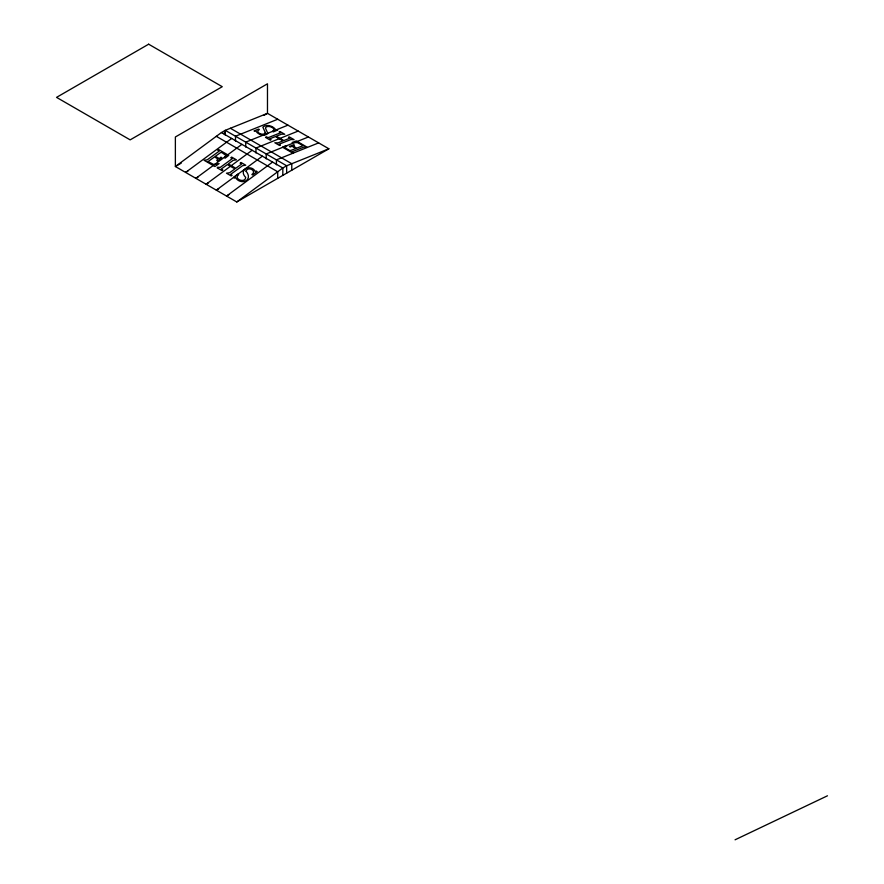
<?xml version="1.0" encoding="UTF-8"?>
<svg xmlns="http://www.w3.org/2000/svg" width="884" height="884" viewBox="0 0 884 884"><rect width="100%" height="100%" fill="white"/><g stroke="black" fill="none" stroke-linecap="round" stroke-linejoin="round"><path stroke-width="1.33" d="M221.431 132.545L175.375 166.512L236.779 201.961L328.87 148.788L267.476 113.34L225.265 130.335L221.431 132.545L282.825 167.993L286.659 165.772L328.87 148.788M231.663 138.457L185.607 172.424L187.949 171.076M241.896 144.357L195.85 178.336L198.182 176.977M252.128 150.269L206.083 184.237L208.414 182.889M262.36 156.181L216.315 190.148L218.646 188.8M272.592 162.081L226.547 196.06L228.879 194.701M236.779 201.961L282.825 167.993L282.825 175.375M223.343 133.65L225.265 132.545M181.231 163.142L175.375 166.512L175.375 136.976L267.476 83.803L267.476 113.34L263.996 115.351M735.068 839.8L827.457 795.799M277.709 119.252L235.498 136.235L235.498 141.164M287.941 125.163L245.73 142.147L245.73 147.064M298.173 131.064L255.962 148.059L255.962 152.976M308.406 136.976L266.195 153.96L266.195 158.888M318.638 142.888L276.427 159.871L276.427 164.789M230.381 128.268L291.775 163.717L291.775 170.203M216.315 136.324L277.709 171.772L277.709 178.336M286.659 173.165L286.659 165.772L225.265 130.335L225.265 135.13M245.995 171.098C253.896 180.723 240.293 185.75 235.409 177.408L234.625 178.126L233.531 177.496L237.829 174.159L238.647 174.634C233.033 179.109 245.299 183.585 245.708 177.419C237.685 169.264 251.642 163.639 255.332 171.706L256.139 170.999L257.211 171.618L252.636 174.988L251.885 174.546C257.321 170.8 247.874 165.971 245.995 171.098M265.255 132.434L264.946 133.44C262.482 135.915 254.493 132.036 259.344 129.517L258.592 129.086L254.028 130.92L255.907 131.13C258.15 134.821 264.581 136.744 267.852 133.495L265.52 128.29L265.863 127.241C268.449 124.799 277.101 128.545 272.57 131.407L273.388 131.882L277.687 130.025L275.808 129.815C273.278 125.959 266.427 123.76 262.846 127.163L265.255 132.434M226.083 155.584L224.514 157.739L225.199 158.137L228.735 155.396L218.646 149.573L217.729 150.247L219.32 151.053L207.254 159.816L204.105 160.291L214.922 166.546L219.099 163.628L213.641 164.457L208.083 161.584L214.525 156.91L217.707 158.833L216.79 160.545L217.475 160.943L221.84 157.728L220.912 157.186L219.276 158.59L215.353 156.302L220.215 152.822A1.58 1.028 -7.4 0 1 222.006 152.634L226.083 155.584M285.201 147.098L285.587 148.136L289.223 150.247A1.58 0.762 7 0 0 291.024 150.368L295.875 148.49L291.952 146.214L290.317 147.009L289.388 146.479L293.742 144.722L294.438 145.131L293.51 146.258L296.704 148.158L303.135 145.639L297.577 142.678L292.118 142.49L296.284 140.932L307.102 147.175L303.963 147.064L291.908 151.816L293.51 152.656L292.593 153.02L282.504 147.197L286.029 145.672L286.725 146.07L285.201 147.098M217.84 167.319L217.155 167.827L221.873 170.546L222.779 169.872L221.188 169.065L227.354 164.601L234.945 168.866L229.63 172.734L226.481 173.209L231.199 175.938L232.116 175.264L230.525 174.457L242.57 165.706L245.741 165.209L241.023 162.49L240.105 163.164L241.697 163.971L235.785 168.258L228.271 163.927L233.232 160.313L236.404 159.827L231.685 157.098L230.779 157.772L232.37 158.59L220.304 167.352L217.84 167.319M148.645 44.2L56.543 97.373L130.158 139.871L222.26 86.698L148.645 44.2M266.183 137.097L265.498 137.374L270.217 140.103L271.134 139.738L269.543 138.899L275.443 136.578L282.957 140.91L277.996 142.865L274.836 142.766L279.554 145.484L280.46 145.12L278.869 144.28L290.913 139.539L294.063 139.65L289.344 136.921L288.427 137.296L290.029 138.125L283.863 140.545L276.272 136.246L281.587 134.147L284.736 134.257L280.018 131.539L279.101 131.904L280.692 132.744L268.67 137.484L266.183 137.097"/></g></svg>
